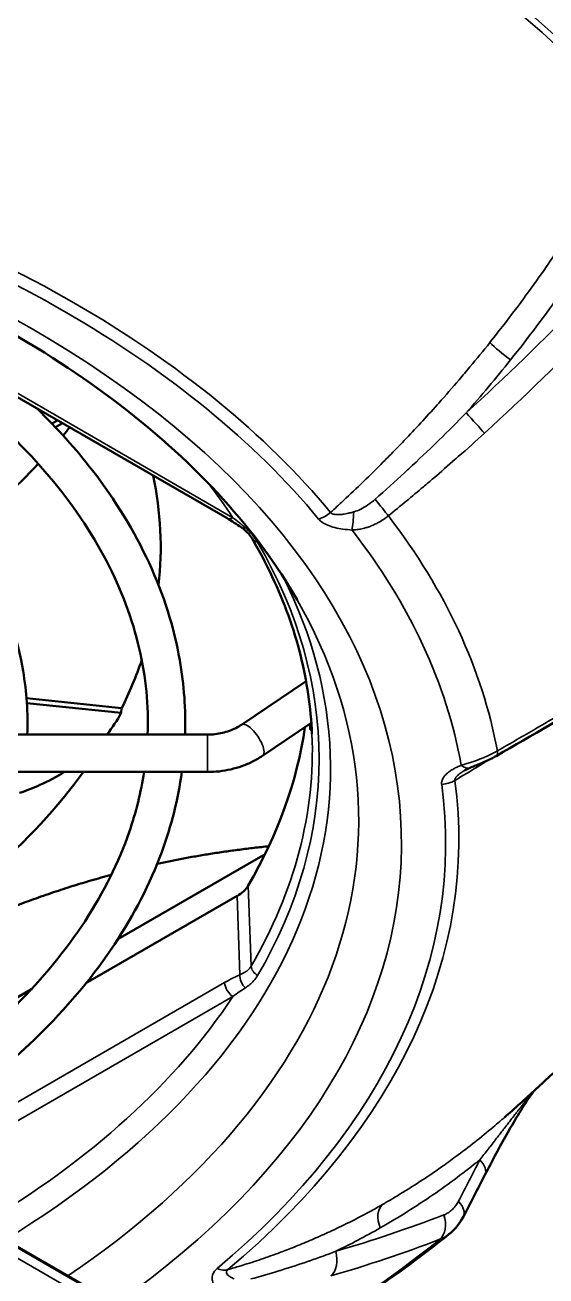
# Model space of a CAD drawing. Header units: millimetres. Extents: x 40 to 2195, y 40 to 1687.
# Drawn here: x 535 to 557.3, y 308.6 to 362.1 of the extents above; entities that cross this region are included whole.
import ezdxf

# ---------------------------------------------------------------- set-up
doc = ezdxf.new("R2010")
doc.units = ezdxf.units.MM
doc.header["$LTSCALE"] = 8
doc.layers.add('Visible (ISO)', color=7, linetype='Continuous', lineweight=50)
doc.layers.add('Visible Narrow (ISO)', color=7, linetype='Continuous', lineweight=35)

msp = doc.modelspace()

# ---------------------------------------------------------------- linework, layer by layer
at = {"layer": 'Visible (ISO)'}
for p, q in [((543.626, 340.98), (519.381, 354.978)), ((536.134, 345.03), (536.373, 345.168)), ((536.285, 344.872), (536.585, 345.045)), ((547.007, 334.013), (544.25, 332.154)), ((539.116, 332.865), (535.045, 333.288)), ((535.06, 333.077), (539.095, 332.658)), ((539.095, 332.658), (539.116, 332.865)), ((547.216, 332.225), (545.145, 330.828)), ((542.787, 331.73), (504.287, 331.73)), ((499.26, 330.262), (542.171, 305.487)), ((542.787, 330.13), (504.287, 330.13)), ((553.786, 330.195), (553.786, 330.195)), ((545.252, 326.616), (538.953, 322.979)), ((537.59, 321.096), (544.053, 324.827)), ((535.26, 320.847), (525.414, 315.162))]:
    msp.add_line(p, q, dxfattribs=at)
for centre, major_axis, ratio, start_param, end_param in [((497.287, 355.261), (-43.5, 0), 0.57735, 2.699741, 2.715011), ((497.287, 355.261), (-43.5, 0), 0.57735, 2.510877, 2.645689), ((497.287, 339.748), (43.5, 0), 0.57735, 6.218379, 6.405256), ((544.53, 340.996), (-0.288, -0.409), 0.505934, 6.283025, 6.283538), ((545.134, 340.362), (-0.432, -0.252), 0.773632, 0.000141, 0.000505), ((497.287, 339.748), (43.5, 0), 0.57735, 6.004976, 6.089693), ((497.287, 332.4), (49.93, 0), 0.57735, 6.273171, 6.277405), ((497.287, 339.748), (43.5, 0), 0.57735, 5.958235, 5.962794), ((497.287, 334.441), (49.843, 0), 0.57735, 5.959044, 6.200017), ((497.287, 339.748), (-43.5, 0), 0.57735, 2.553631, 2.748585), ((542.639, 325.643), (1.999, 0), 0.57735, 5.497783, 5.959048), ((552.852, 311.581), (0.884, -0.467), 0.557219, 6.283169, 6.283185)]:
    msp.add_ellipse(centre, major_axis=major_axis, ratio=ratio, start_param=start_param, end_param=end_param, dxfattribs=at)
for points, knots in [([(546.626, 337.492), (544.944, 340.425), (542.383, 343.268), (535.814, 348.3), (531.87, 350.506), (522.934, 354.119), (517.946, 355.527), (507.416, 357.388), (501.874, 357.839), (490.815, 357.725), (485.299, 357.159), (477.701, 355.641), (475.383, 355.067), (473.151, 354.401)], [4.246678, 4.246678, 4.246678, 4.246678, 4.572775, 4.572775, 4.886813, 4.886813, 5.200658, 5.200658, 5.51562, 5.51562, 5.830991, 5.830991, 5.974942, 5.974942, 5.974942, 5.974942]), ([(498.087, 356.691), (500.221, 356.668), (502.352, 356.554), (508.975, 355.912), (513.369, 355.056), (521.455, 352.601), (525.146, 351.004), (531.452, 347.246), (534.066, 345.086), (537.988, 340.431), (539.284, 337.937), (540.154, 334.188), (540.273, 332.958), (540.228, 331.73)], [0.80388, 0.80388, 0.80388, 0.80388, 0.951787, 0.951787, 1.26946, 1.26946, 1.586696, 1.586696, 1.903542, 1.903542, 2.222993, 2.222993, 2.377407, 2.377407, 2.377407, 2.377407]), ([(498.087, 354.393), (500.118, 354.368), (502.146, 354.248), (508.108, 353.607), (511.954, 352.808), (519.032, 350.54), (522.262, 349.069), (527.777, 345.587), (530.062, 343.575), (533.411, 339.213), (534.489, 336.864), (535.052, 333.553), (535.112, 332.641), (535.077, 331.73)], [0.806755, 0.806755, 0.806755, 0.806755, 0.96945, 0.96945, 1.292185, 1.292185, 1.615442, 1.615442, 1.938958, 1.938958, 2.258291, 2.258291, 2.378458, 2.378458, 2.378458, 2.378458]), ([(535.495, 345.675), (536.369, 344.822), (537.161, 343.938), (539.833, 340.484), (541.111, 337.73), (541.788, 333.855), (541.864, 332.792), (541.829, 331.73)], [1.8217696, 1.8217696, 1.8217696, 1.8217696, 1.9360708, 1.9360708, 2.2555995, 2.2555995, 2.3752014, 2.3752014, 2.3752014, 2.3752014]), ([(544.702, 340.11), (544.666, 340.172), (544.611, 340.248), (544.46, 340.413), (544.358, 340.505), (544.242, 340.587)], [0, 0, 0, 0, 0.04679635, 0.04679635, 0.09995018, 0.09995018, 0.09995018, 0.09995018]), ([(544.702, 340.11), (545.017, 339.57), (545.304, 339.025), (545.82, 337.926), (546.049, 337.373), (546.449, 336.261), (546.62, 335.702), (546.904, 334.58), (547.016, 334.017), (547.182, 332.888), (547.236, 332.323), (547.26, 331.757)], [2.0313428, 2.0313428, 2.0313428, 2.0313428, 2.0913741, 2.0913741, 2.1514054, 2.1514054, 2.2114367, 2.2114367, 2.271468, 2.271468, 2.3314993, 2.3314993, 2.3314993, 2.3314993]), ([(542.787, 331.73), (542.895, 331.73), (543.003, 331.736), (543.216, 331.76), (543.322, 331.778), (543.527, 331.826), (543.628, 331.855), (543.821, 331.925), (543.913, 331.964), (544.089, 332.053), (544.173, 332.102), (544.25, 332.154)], [0, 0, 0, 0, 0.1380901, 0.1380901, 0.2761801, 0.2761801, 0.4142702, 0.4142702, 0.5523603, 0.5523603, 0.6904503, 0.6904503, 0.6904503, 0.6904503]), ([(547.215, 332.111), (547.215, 332.111), (547.215, 332.111), (547.213, 332.038), (547.211, 331.981), (547.203, 331.923), (547.197, 331.921), (547.187, 331.963), (547.181, 332.011), (547.173, 332.114), (547.17, 332.151), (547.168, 332.192)], [0.4520366, 0.4520366, 0.4520366, 0.4520366, 0.4520716, 0.4520716, 0.4897754, 0.4897754, 0.5274793, 0.5274793, 0.5651971, 0.5651971, 0.5823143, 0.5823143, 0.5823143, 0.5823143]), ([(542.787, 330.13), (542.955, 330.13), (543.123, 330.139), (543.457, 330.177), (543.622, 330.206), (543.948, 330.281), (544.108, 330.328), (544.421, 330.44), (544.573, 330.505), (544.868, 330.654), (545.01, 330.736), (545.145, 330.828)], [0, 0, 0, 0, 0.1380901, 0.1380901, 0.2761801, 0.2761801, 0.4142702, 0.4142702, 0.5523603, 0.5523603, 0.6904503, 0.6904503, 0.6904503, 0.6904503]), ([(555.162, 330.826), (554.926, 330.692), (554.666, 330.571), (554.347, 330.441), (554.28, 330.414), (554.148, 330.362), (554.083, 330.336), (554.023, 330.312)], [0, 0, 0, 0, 0.0830138, 0.0830138, 0.1050389, 0.1050389, 0.1278002, 0.1278002, 0.1278002, 0.1278002]), ([(540.076, 330.13), (539.943, 329.268), (539.73, 328.409), (538.546, 324.983), (536.91, 322.467), (532.477, 318.045), (529.802, 316.106), (526.679, 314.432)], [2.4445016, 2.4445016, 2.4445016, 2.4445016, 2.5530857, 2.5530857, 2.8808591, 2.8808591, 3.1785968, 3.1785968, 3.1785968, 3.1785968]), ([(541.692, 330.13), (541.534, 328.977), (541.245, 327.832), (539.835, 324.003), (538.111, 321.416), (533.716, 317.012), (531.197, 315.136), (528.298, 313.497)], [2.4353575, 2.4353575, 2.4353575, 2.4353575, 2.5656923, 2.5656923, 2.8788194, 2.8788194, 3.1518333, 3.1518333, 3.1518333, 3.1518333]), ([(534.742, 329.232), (535.048, 329.337), (535.735, 329.607), (536.344, 329.929), (536.668, 330.13)], [0.6106941, 0.6106941, 0.6106941, 0.6106941, 0.6666667, 0.7421917, 0.7421917, 0.7421917, 0.7421917]), ([(555.477, 315.343), (555.707, 315.544), (555.937, 315.747), (556.397, 316.157), (556.626, 316.365), (557.085, 316.786), (557.314, 316.998), (557.772, 317.428), (558, 317.646), (558.456, 318.085), (558.684, 318.308), (558.911, 318.533)], [3.34221175, 3.34221175, 3.34221175, 3.34221175, 3.35351881, 3.35351881, 3.36482588, 3.36482588, 3.37613294, 3.37613294, 3.38744, 3.38744, 3.39874706, 3.39874706, 3.39874706, 3.39874706]), ([(556.753, 316.482), (556.731, 316.453), (556.71, 316.424), (556.634, 316.321), (556.581, 316.246), (556.434, 316.03), (556.343, 315.889), (556.08, 315.47), (555.916, 315.195), (555.44, 314.372), (555.148, 313.835), (554.804, 313.176), (554.732, 313.037), (554.662, 312.899)], [0.029618, 0.029618, 0.029618, 0.029618, 0.0406326, 0.0406326, 0.0679987, 0.0679987, 0.1191302, 0.1191302, 0.2204408, 0.2204408, 0.4268415, 0.4268415, 0.4830037, 0.4830037, 0.4830037, 0.4830037]), ([(553.133, 310.374), (552.245, 309.662), (551.32, 308.968), (549.541, 307.718), (548.695, 307.157), (547.825, 306.61)], [2.9796872, 2.9796872, 2.9796872, 2.9796872, 3.0442803, 3.0442803, 3.099482, 3.099482, 3.099482, 3.099482])]:
    msp.add_open_spline(points, degree=3, knots=knots, dxfattribs=at)
for points in [[(544.242, 340.587), (544.038, 340.731), (543.832, 340.861), (543.628, 340.979)], [(559.663, 333.462), (558.182, 332.58), (556.681, 331.695), (555.162, 330.826)], [(538.489, 331.73), (538.724, 332.026), (538.926, 332.336), (539.095, 332.658)], [(554.023, 330.312), (553.932, 330.274), (553.847, 330.232), (553.786, 330.195)], [(554.662, 312.899), (554.357, 312.301), (554.048, 311.706), (553.736, 311.115)], [(553.736, 311.115), (553.587, 310.831), (553.383, 310.575), (553.138, 310.379)]]:
    msp.add_open_spline(points, degree=3, dxfattribs=at)
for points, weights in [([(540.637, 326.204), (542.955, 326.703), (545.414, 326.955)], [1.04804339187, 1.0344456865, 1.01611645847]), ([(531.863, 323.244), (535.192, 324.802), (538.676, 325.732)], [1.08377434355, 1.07741740591, 1.05898629943])]:
    msp.add_rational_spline(points, weights, degree=2, dxfattribs=at)
at = {"layer": 'Visible Narrow (ISO)'}
for p, q in [((543.878, 341.003), (519.933, 354.828)), ((562.354, 293.351), (482.129, 339.669)), ((542.787, 331.73), (542.787, 330.13)), ((555.196, 330.882), (555.196, 330.882)), ((553.873, 330.3), (553.873, 330.3)), ((554.015, 330.153), (554.015, 330.153)), ((499.502, 330.084), (542.413, 305.309)), ((544.661, 321.833), (544.534, 325.276)), ((544.177, 321.461), (544.053, 324.827)), ((529.303, 312.917), (543.523, 321.126)), ((529.998, 312.516), (543.876, 320.528))]:
    msp.add_line(p, q, dxfattribs=at)
for centre, major_axis, ratio, start_param, end_param in [((497.287, 339.518), (71.487, 0), 0.57735, 0.466385, 1.104411), ((497.287, 339.295), (71.35, 0), 0.57735, 0.466385, 1.104411), ((497.287, 327.092), (53.8, 0), 0.57735, 5.596044, 8.323851), ((497.287, 327.234), (-56.256, 0), 0.57735, 3.587074, 4.266908), ((497.287, 327.092), (-55.693, 0), 0.57735, 3.587074, 4.266908), ((483.151, 420.935), (-88.074, -72.207), 0.907552, 1.630896, 1.690674), ((483.339, 420.704), (-88.808, -72.815), 0.907596, 1.630863, 1.690643), ((555.49, 348.079), (0.781, -0.624), 0.096093, 3.871707, 5.135074), ((554.121, 345.159), (-0.675, 0.738), 0.025223, 3.867812, 5.145079), ((497.287, 330.767), (49.85, 0), 0.57735, 0.363623, 0.418902), ((550.043, 341.654), (-0.631, 0.776), 0.023363, 3.869337, 4.87096), ((543.876, 341.413), (-0.25, -0.433), 0.57735, 0, 0.781967), ((547.545, 341.764), (0.771, 0.637), 0.736809, 4.165105, 4.762808), ((548.973, 341.296), (0.056, 0.998), 0.079191, 3.759333, 4.67671), ((497.287, 327.462), (58.234, 0), 0.57735, 0.106434, 0.417165), ((544.53, 340.996), (-0.288, -0.409), 0.505934, 0.000352, 0.598985), ((497.287, 327.092), (56.649, 0), 0.57735, 0.101906, 0.421693), ((545.134, 340.362), (-0.432, -0.252), 0.773632, 0.000505, 0.707662), ((497.287, 330.689), (50.275, 0), 0.57735, 5.958333, 6.608039), ((497.287, 330.282), (50.764, 0), 0.57735, 5.524808, 6.566655), ((497.287, 328.062), (51.972, 0), 0.57735, 5.576564, 6.602873), ((544.698, 331.491), (0.447, -0.663), 0.367705, 0, 3.141593), ((497.287, 331.044), (49.988, 0), 0.57735, 5.958333, 6.307881), ((554.666, 331.695), (0.496, -0.868), 0.232175, 0.00004, 0.58367), ((553.642, 331.236), (0.382, -0.924), 0.474938, 5.567571, 6.283021), ((497.287, 327.092), (55.693, 0), 0.57735, 5.681469, 6.361303), ((497.287, 327.234), (56.256, 0), 0.57735, 5.681469, 6.361303), ((552.81, 330.418), (0.991, 0.134), 0.814007, 4.602477, 5.200179), ((545.134, 321.755), (0.432, -0.252), 0.773792, 3.600495, 4.697285), ((543.876, 320.937), (0.25, -0.433), 0.577353, 3.961933, 5.497791), ((544.53, 321.271), (0.202, -0.457), 0.636816, 4.027517, 5.328194), ((497.287, 330.767), (49.85, 0), 0.57735, 5.513388, 5.919494), ((440.05, 428.723), (48.863, -172.71), 0.716755, 0.645045, 0.658404), ((553.771, 313.353), (0.891, -0.454), 0.551563, 6.283185, 7.317047), ((550.852, 310.823), (-0.495, 0.869), 0.686601, 0.138726, 1.401898), ((552.852, 311.581), (0.884, -0.467), 0.557219, 6.283159, 7.324653), ((516.891, 419.112), (31.005, -109.589), 0.716755, 0.004838, 0.064616), ((552.232, 310.997), (0.358, -0.934), 0.69587, 0.230991, 1.508057), ((497.287, 333.186), (68.312, 0), 0.57735, 5.544464, 5.659277), ((516.423, 418.974), (31.248, -110.51), 0.716772, 0.00495, 0.06473), ((547.605, 309.442), (0.279, -0.96), 0.697317, 0.288822, 1.566089), ((543.199, 309.707), (0.644, -0.765), 0.673091, 5.387451, 5.985153)]:
    msp.add_ellipse(centre, major_axis=major_axis, ratio=ratio, start_param=start_param, end_param=end_param, dxfattribs=at)
for points, knots in [([(561.017, 357.818), (560.796, 357.405), (560.565, 356.986), (560.324, 356.561), (560.088, 356.143), (559.842, 355.72), (559.585, 355.292), (559.5, 355.149), (559.414, 355.006), (559.326, 354.863), (559.096, 354.486), (558.858, 354.105), (558.612, 353.721), (558.371, 353.344), (558.122, 352.964), (557.864, 352.581), (557.679, 352.304), (557.488, 352.026), (557.294, 351.746), (557.01, 351.339), (556.718, 350.929), (556.415, 350.516), (556.117, 350.109), (555.809, 349.7), (555.491, 349.288), (555.288, 349.024), (555.08, 348.759), (554.868, 348.494)], [0.0000007, 0.0000007, 0.0000007, 0.0000007, 0.1442254, 0.1442254, 0.1442254, 0.286103, 0.286103, 0.286103, 0.3333333, 0.3333333, 0.3333333, 0.4573374, 0.4573374, 0.4573374, 0.5789546, 0.5789546, 0.5789546, 0.6666667, 0.6666667, 0.6666667, 0.7941785, 0.7941785, 0.7941785, 0.9195652, 0.9195652, 0.9195652, 0.9999976, 0.9999976, 0.9999976, 0.9999976]), ([(554.868, 348.494), (554.586, 348.141), (554.304, 347.795), (553.865, 347.27), (553.711, 347.087), (553.267, 346.567), (552.976, 346.233), (552.66, 345.879), (552.637, 345.853), (552.382, 345.568), (552.149, 345.312), (551.679, 344.804), (551.443, 344.553), (550.993, 344.082), (550.779, 343.861), (550.481, 343.558), (550.396, 343.473), (550.027, 343.102), (549.744, 342.823), (549.174, 342.272), (548.888, 342.001), (548.419, 341.564), (548.236, 341.395), (548.053, 341.229)], [0, 0, 0, 0, 0.1266085, 0.1266085, 0.1951196, 0.1951196, 0.3232176, 0.3232176, 0.3333333, 0.3333333, 0.4346281, 0.4346281, 0.5370608, 0.5370608, 0.629854, 0.629854, 0.6666667, 0.6666667, 0.7909798, 0.7909798, 0.9178265, 0.9178265, 1, 1, 1, 1]), ([(555.756, 347.754), (555.442, 347.362), (554.812, 346.591), (554.175, 345.848), (553.855, 345.484)], [0.0000051, 0.0000051, 0.0000051, 0.0000051, 0.5, 1, 1, 1, 1]), ([(553.855, 345.484), (553.485, 345.107), (553.095, 344.717), (552.685, 344.318), (552.664, 344.298), (552.644, 344.278), (552.623, 344.257), (552.231, 343.877), (551.822, 343.487), (551.391, 343.087), (551.337, 343.037), (551.283, 342.987), (551.229, 342.937), (550.824, 342.563), (550.402, 342.181), (549.962, 341.791)], [0, 0, 0, 0, 0.333333, 0.333333, 0.333333, 0.350104, 0.350104, 0.350104, 0.666667, 0.666667, 0.666667, 0.706159, 0.706159, 0.706159, 1, 1, 1, 1]), ([(554.638, 344.619), (554.282, 344.293), (553.91, 343.958), (553.521, 343.616), (553.478, 343.578), (553.435, 343.54), (553.392, 343.502), (553.091, 343.238), (552.782, 342.969), (552.462, 342.696), (552.318, 342.573), (552.172, 342.449), (552.024, 342.324), (551.547, 341.921), (551.047, 341.508), (550.526, 341.084)], [0, 0, 0, 0, 0.3001691, 0.3001691, 0.3001691, 0.3333333, 0.3333333, 0.3333333, 0.5633149, 0.5633149, 0.5633149, 0.6666667, 0.6666667, 0.6666667, 1, 1, 1, 1]), ([(549.962, 341.791), (549.86, 341.701), (549.656, 341.542), (549.34, 341.357), (549.145, 341.282), (549.05, 341.256)], [0.0000048, 0.0000048, 0.0000048, 0.0000048, 0.3333333, 0.6666667, 1, 1, 1, 1]), ([(544.409, 340.576), (544.323, 340.65), (544.151, 340.793), (543.969, 340.935), (543.878, 341.003)], [0, 0, 0, 0, 0.5, 0.9977712, 0.9977712, 0.9977712, 0.9977712]), ([(548.973, 340.479), (548.837, 340.487), (548.578, 340.512), (548.229, 340.579), (547.928, 340.676), (547.69, 340.803), (547.586, 340.898), (547.545, 340.947)], [0.0000006, 0.0000006, 0.0000006, 0.0000006, 0.2, 0.4, 0.6, 0.8, 1, 1, 1, 1]), ([(549.05, 341.256), (548.989, 341.238), (548.929, 341.223), (548.865, 341.208), (548.858, 341.206), (548.819, 341.197), (548.789, 341.19), (548.717, 341.175), (548.676, 341.168), (548.607, 341.157), (548.576, 341.152), (548.533, 341.147), (548.518, 341.145), (548.474, 341.141), (548.445, 341.139), (548.388, 341.136), (548.361, 341.136), (548.324, 341.136), (548.312, 341.137), (548.299, 341.138), (548.297, 341.138), (548.273, 341.139), (548.251, 341.142), (548.211, 341.148), (548.192, 341.152), (548.164, 341.16), (548.153, 341.164), (548.138, 341.169), (548.133, 341.171), (548.116, 341.179), (548.105, 341.185), (548.084, 341.198), (548.075, 341.205), (548.062, 341.218), (548.057, 341.223), (548.053, 341.229)], [0.000017, 0.000017, 0.000017, 0.000017, 0.119009, 0.119009, 0.1340358, 0.1340358, 0.2, 0.2, 0.2913584, 0.2913584, 0.3637826, 0.3637826, 0.4, 0.4, 0.4780398, 0.4780398, 0.5569687, 0.5569687, 0.5934134, 0.5934134, 0.6, 0.6, 0.6739404, 0.6739404, 0.749081, 0.749081, 0.8, 0.8, 0.8233285, 0.8233285, 0.889249, 0.889249, 0.9559792, 0.9559792, 1, 1, 1, 1]), ([(550.526, 341.084), (550.46, 341.03), (550.391, 340.979), (550.249, 340.884), (550.176, 340.839), (550.078, 340.785), (550.055, 340.773), (549.979, 340.734), (549.925, 340.708), (549.816, 340.662), (549.762, 340.64), (549.651, 340.601), (549.595, 340.583), (549.526, 340.564), (549.514, 340.56), (549.429, 340.538), (549.357, 340.523), (549.213, 340.498), (549.14, 340.489), (549.036, 340.482), (549.004, 340.48), (548.973, 340.479)], [0.0000002, 0.0000002, 0.0000002, 0.0000002, 0.1421232, 0.1421232, 0.2890839, 0.2890839, 0.3333333, 0.3333333, 0.4357426, 0.4357426, 0.5387164, 0.5387164, 0.6429127, 0.6429127, 0.6666667, 0.6666667, 0.8013465, 0.8013465, 0.9396747, 0.9396747, 1, 1, 1, 1]), ([(544.933, 339.954), (544.872, 340.058), (544.723, 340.269), (544.523, 340.477), (544.409, 340.576)], [0.0000307, 0.0000307, 0.0000307, 0.0000307, 0.5, 0.9999714, 0.9999714, 0.9999714, 0.9999714]), ([(555.191, 331.034), (555.76, 331.359), (556.306, 331.675), (556.829, 331.98), (557.181, 332.185), (557.523, 332.385), (557.855, 332.581), (558.016, 332.676), (558.176, 332.77), (558.333, 332.863), (558.763, 333.117), (559.178, 333.363), (559.575, 333.6), (559.622, 333.627), (559.668, 333.655), (559.714, 333.682)], [0, 0, 0, 0, 0.3333333, 0.3333333, 0.3333333, 0.5575373, 0.5575373, 0.5575373, 0.6666667, 0.6666667, 0.6666667, 0.965162, 0.965162, 0.965162, 1, 1, 1, 1]), ([(547.216, 332.233), (547.218, 332.25), (547.219, 332.289), (547.219, 332.363), (547.219, 332.384), (547.219, 332.407)], [0.38161117, 0.38161117, 0.38161117, 0.38161117, 0.41067053, 0.41067053, 0.42027047, 0.42027047, 0.42027047, 0.42027047]), ([(553.371, 329.768), (553.704, 329.965), (554.037, 330.166), (554.523, 330.463), (554.675, 330.556), (554.826, 330.65)], [0.0000001, 0.0000001, 0.0000001, 0.0000001, 0.1297037, 0.1297037, 0.188341, 0.188341, 0.188341, 0.188341]), ([(553.642, 330.42), (553.682, 330.431), (553.722, 330.443), (553.764, 330.455), (553.789, 330.463), (553.815, 330.47), (553.84, 330.478), (553.906, 330.498), (553.974, 330.519), (554.043, 330.541), (554.073, 330.551), (554.104, 330.561), (554.135, 330.571), (554.189, 330.589), (554.244, 330.608), (554.299, 330.628), (554.31, 330.632), (554.322, 330.636), (554.333, 330.64), (554.377, 330.656), (554.421, 330.673), (554.465, 330.69), (554.519, 330.711), (554.575, 330.734), (554.629, 330.757), (554.642, 330.762), (554.654, 330.768), (554.667, 330.773), (554.746, 330.807), (554.824, 330.843), (554.901, 330.881), (554.91, 330.885), (554.918, 330.889), (554.927, 330.893), (554.993, 330.926), (555.059, 330.96), (555.124, 330.996), (555.146, 331.008), (555.169, 331.021), (555.191, 331.034)], [0.0000111, 0.0000111, 0.0000111, 0.0000111, 0.0858893, 0.0858893, 0.0858893, 0.1386981, 0.1386981, 0.1386981, 0.2736878, 0.2736878, 0.2736878, 0.3333333, 0.3333333, 0.3333333, 0.437484, 0.437484, 0.437484, 0.4586067, 0.4586067, 0.4586067, 0.5407431, 0.5407431, 0.5407431, 0.643174, 0.643174, 0.643174, 0.6666667, 0.6666667, 0.6666667, 0.8139519, 0.8139519, 0.8139519, 0.830185, 0.830185, 0.830185, 0.9563133, 0.9563133, 0.9563133, 1, 1, 1, 1]), ([(553.371, 329.768), (553.371, 329.77), (553.371, 329.771), (553.37, 329.781), (553.37, 329.791), (553.371, 329.804), (553.372, 329.807), (553.373, 329.811), (553.373, 329.813), (553.376, 329.827), (553.381, 329.84), (553.388, 329.855), (553.388, 329.855), (553.39, 329.858), (553.391, 329.861), (553.398, 329.875), (553.406, 329.887), (553.418, 329.903), (553.42, 329.906), (553.424, 329.911), (553.426, 329.914), (553.438, 329.929), (553.448, 329.94), (553.464, 329.957), (553.468, 329.961), (553.476, 329.969), (553.479, 329.972), (553.499, 329.991), (553.516, 330.007), (553.536, 330.023), (553.537, 330.024), (553.543, 330.029), (553.548, 330.033), (553.571, 330.052), (553.592, 330.067), (553.615, 330.084), (553.616, 330.085), (553.624, 330.091), (553.631, 330.095), (553.661, 330.116), (553.686, 330.133), (553.721, 330.155), (553.729, 330.16), (553.753, 330.175), (553.769, 330.185), (553.786, 330.195)], [0, 0, 0, 0, 0.00863, 0.00863, 0.0798915, 0.0798915, 0.1, 0.1, 0.1106977, 0.1106977, 0.1948978, 0.1948978, 0.2, 0.2, 0.2127694, 0.2127694, 0.2844331, 0.2844331, 0.3, 0.3, 0.3148339, 0.3148339, 0.3776174, 0.3776174, 0.4, 0.4, 0.4169493, 0.4169493, 0.4957, 0.4957, 0.5, 0.5, 0.5191112, 0.5191112, 0.5936596, 0.5936596, 0.6, 0.6, 0.6211796, 0.6211796, 0.7, 0.7, 0.7232539, 0.7232539, 0.7675268, 0.7675268, 0.7675268, 0.7675268]), ([(544.177, 321.461), (544.205, 321.473), (544.233, 321.485), (544.28, 321.506), (544.298, 321.515), (544.331, 321.532), (544.346, 321.54), (544.386, 321.563), (544.41, 321.578), (544.456, 321.609), (544.477, 321.625), (544.5, 321.644), (544.502, 321.646), (544.511, 321.654), (544.519, 321.66), (544.55, 321.689), (544.574, 321.713), (544.617, 321.766), (544.637, 321.794), (544.657, 321.827), (544.659, 321.83), (544.661, 321.833)], [0, 0, 0, 0, 0.149623, 0.149623, 0.251621, 0.251621, 0.333333, 0.333333, 0.475969, 0.475969, 0.606142, 0.606142, 0.618605, 0.618605, 0.666667, 0.666667, 0.826114, 0.826114, 0.985561, 0.985561, 1, 1, 1, 1]), ([(543.523, 321.126), (543.636, 321.191), (543.857, 321.312), (544.072, 321.415), (544.177, 321.461)], [0, 0, 0, 0, 0.5, 0.9999988, 0.9999988, 0.9999988, 0.9999988]), ([(543.876, 320.528), (543.969, 320.598), (544.15, 320.73), (544.324, 320.847), (544.409, 320.902)], [0, 0, 0, 0, 0.5, 0.9999742, 0.9999742, 0.9999742, 0.9999742]), ([(556.702, 316.435), (556.698, 316.43), (556.694, 316.426), (556.691, 316.421), (556.683, 316.412), (556.675, 316.403), (556.667, 316.393), (556.656, 316.38), (556.645, 316.366), (556.633, 316.352), (556.625, 316.342), (556.618, 316.333), (556.61, 316.323), (556.597, 316.308), (556.583, 316.291), (556.57, 316.274), (556.562, 316.265), (556.555, 316.256), (556.547, 316.246), (556.532, 316.228), (556.517, 316.209), (556.501, 316.189), (556.494, 316.18), (556.487, 316.171), (556.479, 316.162), (556.462, 316.141), (556.444, 316.119), (556.426, 316.096), (556.42, 316.087), (556.413, 316.079), (556.406, 316.07), (556.386, 316.045), (556.366, 316.02), (556.346, 315.994), (556.339, 315.986), (556.333, 315.978), (556.326, 315.97), (556.304, 315.942), (556.282, 315.913), (556.258, 315.883), (556.252, 315.876), (556.247, 315.868), (556.241, 315.861), (556.216, 315.829), (556.19, 315.797), (556.164, 315.763), (556.159, 315.757), (556.154, 315.75), (556.149, 315.744), (556.121, 315.708), (556.092, 315.671), (556.063, 315.633), (556.058, 315.628), (556.054, 315.622), (556.05, 315.617), (556.019, 315.577), (555.986, 315.535), (555.953, 315.492), (555.95, 315.488), (555.947, 315.484), (555.944, 315.48), (555.908, 315.434), (555.872, 315.387), (555.834, 315.338), (555.832, 315.336), (555.83, 315.333), (555.828, 315.331), (555.789, 315.28), (555.748, 315.227), (555.705, 315.172), (555.662, 315.116), (555.617, 315.058), (555.57, 314.997), (555.523, 314.936), (555.474, 314.872), (555.422, 314.805), (555.418, 314.801), (555.414, 314.796), (555.411, 314.791), (555.362, 314.728), (555.312, 314.663), (555.258, 314.594), (555.252, 314.586), (555.246, 314.577), (555.239, 314.569), (555.187, 314.502), (555.133, 314.432), (555.076, 314.359), (555.067, 314.347), (555.058, 314.335), (555.048, 314.322), (554.993, 314.252), (554.937, 314.179), (554.879, 314.105), (554.866, 314.088), (554.854, 314.072), (554.841, 314.055), (554.785, 313.983), (554.727, 313.909), (554.668, 313.833), (554.652, 313.812), (554.635, 313.791), (554.618, 313.769), (554.561, 313.696), (554.502, 313.62), (554.442, 313.543)], [0.2539586, 0.2539586, 0.2539586, 0.2539586, 0.2628016, 0.2628016, 0.2628016, 0.28, 0.28, 0.28, 0.3043346, 0.3043346, 0.3043346, 0.32, 0.32, 0.32, 0.3458793, 0.3458793, 0.3458793, 0.36, 0.36, 0.36, 0.3874214, 0.3874214, 0.3874214, 0.4, 0.4, 0.4, 0.4289625, 0.4289625, 0.4289625, 0.44, 0.44, 0.44, 0.4705064, 0.4705064, 0.4705064, 0.48, 0.48, 0.48, 0.5120503, 0.5120503, 0.5120503, 0.52, 0.52, 0.52, 0.5535882, 0.5535882, 0.5535882, 0.56, 0.56, 0.56, 0.5951313, 0.5951313, 0.5951313, 0.6, 0.6, 0.6, 0.6366755, 0.6366755, 0.6366755, 0.64, 0.64, 0.64, 0.6782195, 0.6782195, 0.6782195, 0.68, 0.68, 0.68, 0.7197631, 0.7197631, 0.7197631, 0.76, 0.76, 0.76, 0.8, 0.8, 0.8, 0.8028581, 0.8028581, 0.8028581, 0.84, 0.84, 0.84, 0.8443836, 0.8443836, 0.8443836, 0.88, 0.88, 0.88, 0.8859264, 0.8859264, 0.8859264, 0.92, 0.92, 0.92, 0.9274922, 0.9274922, 0.9274922, 0.96, 0.96, 0.96, 0.9690145, 0.9690145, 0.9690145, 1, 1, 1, 1]), ([(555.477, 315.343), (555.418, 315.291), (555.359, 315.24), (555.299, 315.188), (555.203, 315.106), (555.107, 315.024), (555.009, 314.942), (554.753, 314.727), (554.491, 314.513), (554.222, 314.301), (553.958, 314.092), (553.688, 313.885), (553.411, 313.68), (553.211, 313.532), (553.007, 313.385), (552.8, 313.239), (552.499, 313.027), (552.191, 312.818), (551.874, 312.611), (551.563, 312.407), (551.244, 312.207), (550.917, 312.01), (550.708, 311.884), (550.495, 311.759), (550.279, 311.636)], [0.2565841, 0.2565841, 0.2565841, 0.2565841, 0.286104, 0.286104, 0.286104, 0.3333333, 0.3333333, 0.3333333, 0.4573374, 0.4573374, 0.4573374, 0.5789546, 0.5789546, 0.5789546, 0.6666667, 0.6666667, 0.6666667, 0.7941785, 0.7941785, 0.7941785, 0.9195652, 0.9195652, 0.9195652, 0.9999976, 0.9999976, 0.9999976, 0.9999976]), ([(550.279, 311.636), (549.993, 311.473), (549.707, 311.316), (549.268, 311.083), (549.113, 311.003), (548.67, 310.779), (548.382, 310.638), (548.071, 310.493), (548.048, 310.482), (547.797, 310.366), (547.569, 310.264), (547.112, 310.065), (546.883, 309.969), (546.447, 309.793), (546.242, 309.712), (545.956, 309.604), (545.875, 309.574), (545.522, 309.443), (545.253, 309.349), (544.714, 309.167), (544.444, 309.081), (544.005, 308.948), (543.833, 308.897), (543.662, 308.849)], [0, 0, 0, 0, 0.126609, 0.126609, 0.19512, 0.19512, 0.323218, 0.323218, 0.333333, 0.333333, 0.434629, 0.434629, 0.537062, 0.537062, 0.629854, 0.629854, 0.666667, 0.666667, 0.79098, 0.79098, 0.917828, 0.917828, 1, 1, 1, 1]), ([(553.523, 311.771), (553.505, 311.738), (553.487, 311.706), (553.449, 311.645), (553.429, 311.616), (553.402, 311.579), (553.396, 311.57), (553.378, 311.546), (553.365, 311.531), (553.33, 311.488), (553.306, 311.462), (553.257, 311.413), (553.232, 311.39), (553.185, 311.35), (553.164, 311.333), (553.124, 311.304), (553.107, 311.292), (553.062, 311.264), (553.035, 311.248), (552.98, 311.219), (552.952, 311.206), (552.917, 311.192), (552.91, 311.189), (552.903, 311.187)], [0, 0, 0, 0, 0.115998, 0.115998, 0.231989, 0.231989, 0.266864, 0.266864, 0.333333, 0.333333, 0.451577, 0.451577, 0.569427, 0.569427, 0.666667, 0.666667, 0.743916, 0.743916, 0.858414, 0.858414, 0.973059, 0.973059, 1, 1, 1, 1]), ([(550.181, 310.633), (549.863, 310.452), (549.226, 310.103), (548.592, 309.784), (548.276, 309.632)], [0.0000051, 0.0000051, 0.0000051, 0.0000051, 0.5, 1, 1, 1, 1]), ([(553.138, 310.379), (553.119, 310.364), (552.992, 310.267), (552.853, 310.192), (552.729, 310.145)], [0.6066259, 0.6066259, 0.6066259, 0.6066259, 0.6666667, 0.9999277, 0.9999277, 0.9999277, 0.9999277]), ([(548.276, 309.632), (547.921, 309.496), (547.55, 309.36), (547.164, 309.226), (547.144, 309.219), (547.125, 309.213), (547.105, 309.206), (546.737, 309.079), (546.354, 308.953), (545.954, 308.83), (545.905, 308.814), (545.854, 308.799), (545.804, 308.783), (545.43, 308.669), (545.041, 308.557), (544.639, 308.449)], [0, 0, 0, 0, 0.333333, 0.333333, 0.333333, 0.350104, 0.350104, 0.350104, 0.666667, 0.666667, 0.666667, 0.706159, 0.706159, 0.706159, 1, 1, 1, 1]), ([(543.21, 307.943), (543.154, 308.014), (543.062, 308.156), (542.988, 308.364), (542.983, 308.565), (543.055, 308.746), (543.145, 308.845), (543.199, 308.891)], [0.0000002, 0.0000002, 0.0000002, 0.0000002, 0.2, 0.4, 0.6, 0.8, 1, 1, 1, 1]), ([(543.933, 308.452), (543.872, 308.478), (543.766, 308.531), (543.653, 308.613), (543.594, 308.697), (543.596, 308.777), (543.635, 308.826), (543.662, 308.849)], [0.0000089, 0.0000089, 0.0000089, 0.0000089, 0.2, 0.4, 0.6, 0.8, 1, 1, 1, 1])]:
    msp.add_open_spline(points, degree=3, knots=knots, dxfattribs=at)
for points in [[(559.796, 353.431), (559.223, 352.522), (557.984, 350.663), (556.537, 348.733), (555.756, 347.754)], [(552.81, 329.602), (552.807, 329.627), (552.805, 329.68), (552.82, 329.764), (552.855, 329.851), (552.912, 329.938), (552.986, 330.023), (553.077, 330.104), (553.184, 330.184), (553.312, 330.262), (553.463, 330.341), (553.579, 330.394), (553.642, 330.42)], [(544.409, 320.902), (544.473, 320.943), (544.6, 321.033), (544.779, 321.201), (544.886, 321.344), (544.933, 321.425)], [(554.442, 313.543), (553.811, 313.035), (552.476, 312.034), (550.975, 311.086), (550.181, 310.633)]]:
    msp.add_open_spline(points, degree=3, dxfattribs=at)

doc.saveas('drawing.dxf')
